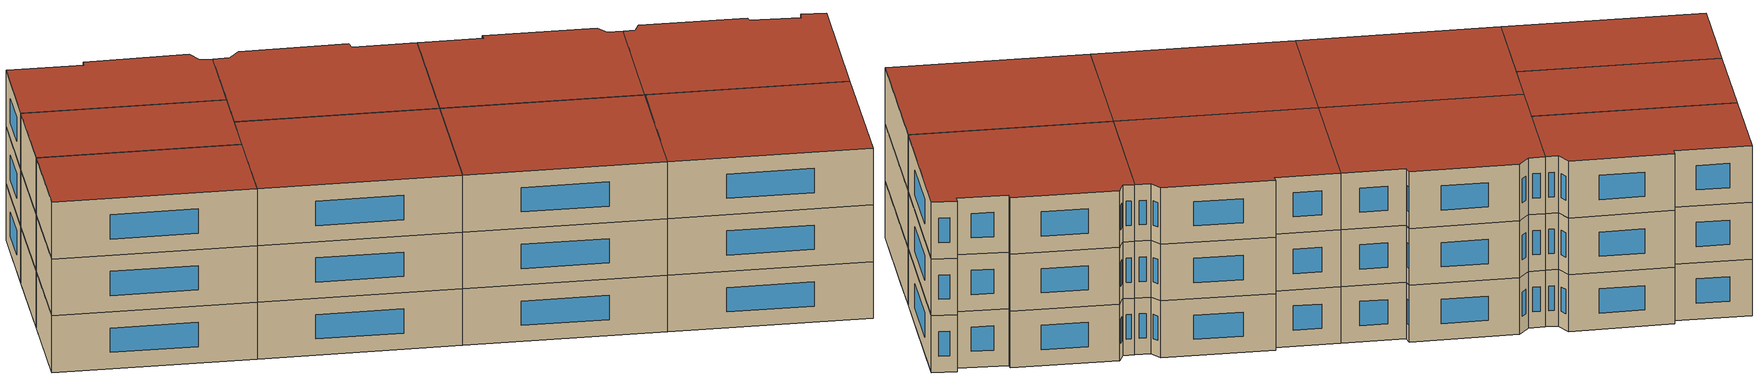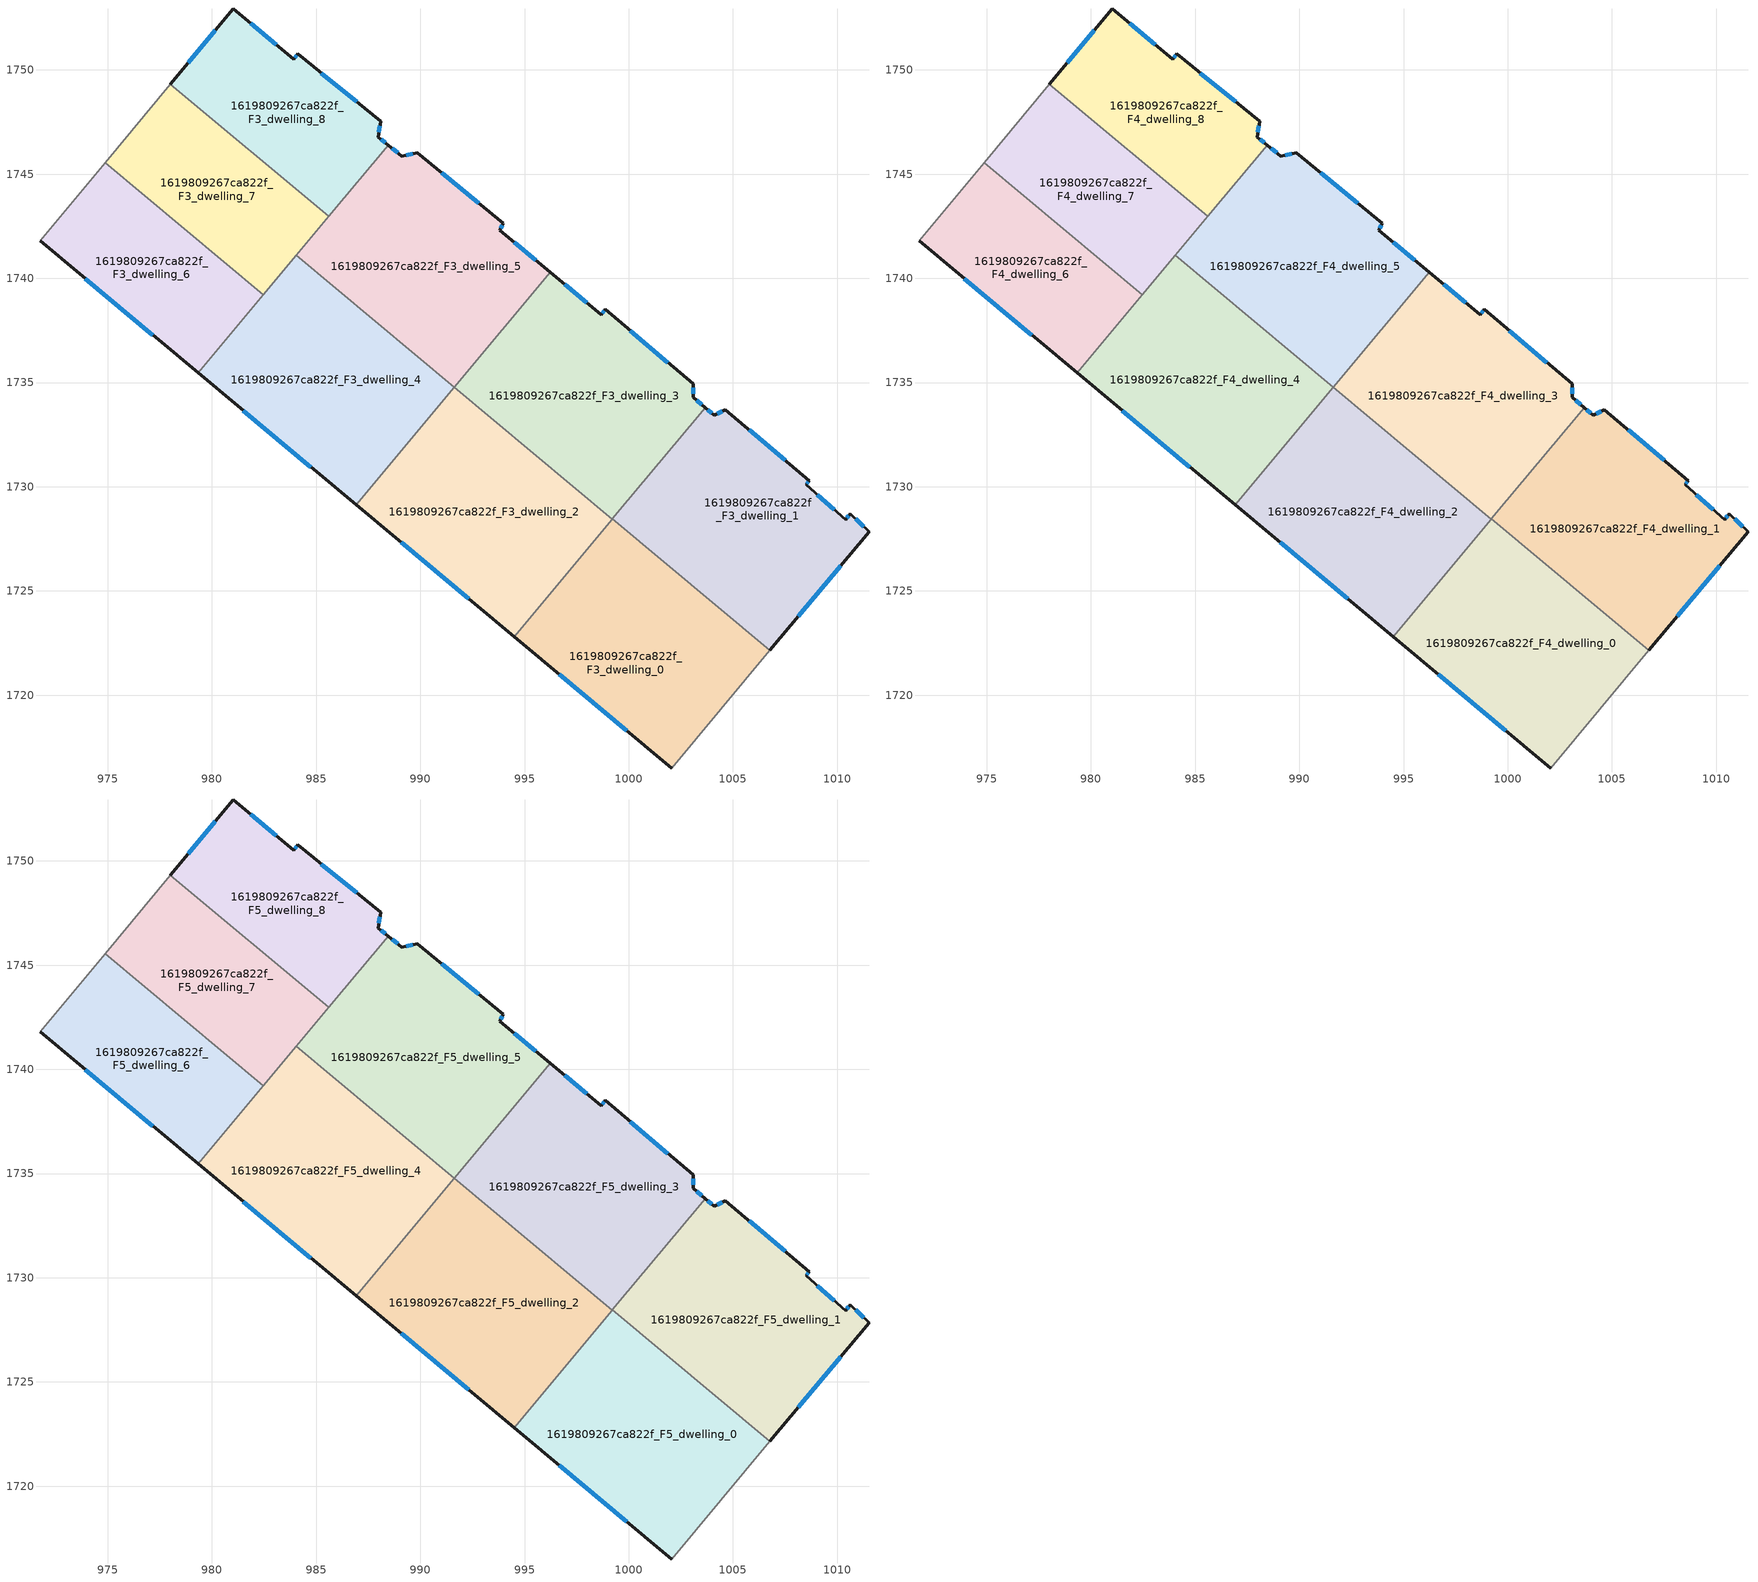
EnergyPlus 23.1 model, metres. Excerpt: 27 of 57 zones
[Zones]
1619809267ca822f_F3_dwelling_0
 floor to 1619809267ca822f_F2_dwelling_0 (EU_floor_Construction): 1005.21,1720.26 1002.07,1716.5 994.5,1722.81 997.64,1726.58 z9
 floor to 1619809267ca822f_F2_dwelling_1 (EU_floor_Construction): 1006.78,1722.15 1005.21,1720.26 997.64,1726.58 999.22,1728.46 z9
 wall outside (EU_wall_Construction): 994.5,1722.81 1002.07,1716.5 z9:12
 wall to 1619809267ca822f_F3_dwelling_1 (EU_wall_Construction): 1006.78,1722.15 999.22,1728.46 z9:12
 wall adiabatic (EU_wall_Construction): 1002.07,1716.5 1006.78,1722.15 z9:12
 wall to 1619809267ca822f_F3_dwelling_2 (EU_wall_Construction): 999.2,1728.45 994.5,1722.81 z9:12
 wall to 1619809267ca822f_F3_dwelling_3 (EU_wall_Construction): 999.22,1728.46 999.2,1728.45 z9:12
 window (EU_Window_Construction): 996.66,1721.01 999.9,1718.3 z9.86:11.14
1619809267ca822f_F3_dwelling_1
 floor to 1619809267ca822f_F2_dwelling_1 (EU_floor_Construction): 1008.35,1724.03 1006.78,1722.15 999.22,1728.46 1000.79,1730.34 z9
 floor to 1619809267ca822f_F2_dwelling_2 (EU_floor_Construction): 1008.66,1730.3 1008.51,1730.1 1010.41,1728.42 1010.63,1728.7 1011.53,1727.85 1008.35,1724.03 1000.79,1730.34 1003.67,1733.8 1004.11,1733.43 1004.64,1733.7 z9
 wall outside (EU_wall_Construction): 1006.78,1722.15 1011.53,1727.85 1010.63,1728.7 1010.41,1728.42 1008.51,1730.1 1008.66,1730.3 1004.64,1733.7 1004.11,1733.43 1003.67,1733.8 z9:12
 wall to 1619809267ca822f_F3_dwelling_3 (EU_wall_Construction): 1003.67,1733.8 999.22,1728.46 z9:12
 window (EU_Window_Construction): 1009.86,1728.9 1009.05,1729.62 / 1010.57,1728.62 1010.47,1728.5 / 1011.27,1728.09 1010.89,1728.46 / 1008.14,1723.78 1010.17,1726.22 / 1003.98,1733.53 1003.79,1733.69 / 1004.48,1733.62 1004.26,1733.51 / 1007.51,1731.27 1005.79,1732.73 / 1008.55,1730.16 1008.62,1730.24 z9.86:11.14
1619809267ca822f_F3_dwelling_2
 floor to 1619809267ca822f_F2_dwelling_3 (EU_floor_Construction): 999.2,1728.45 994.5,1722.81 986.92,1729.14 991.62,1734.78 z9
 wall outside (EU_wall_Construction): 986.92,1729.14 994.5,1722.81 z9:12
 wall to 1619809267ca822f_F3_dwelling_3 (EU_wall_Construction): 999.2,1728.45 991.62,1734.78 z9:12
 wall to 1619809267ca822f_F3_dwelling_4 (EU_wall_Construction): 991.62,1734.78 986.92,1729.14 z9:12
 window (EU_Window_Construction): 989.08,1727.33 992.33,1724.62 z9.86:11.14
1619809267ca822f_F3_dwelling_3
 floor to 1619809267ca822f_F2_dwelling_4 (EU_floor_Construction): 998.86,1738.51 1003.09,1734.93 1003.09,1734.28 1003.67,1733.8 999.2,1728.45 991.62,1734.78 996.23,1740.3 998.69,1738.26 z9
 wall outside (EU_wall_Construction): 1003.67,1733.8 1003.09,1734.28 1003.09,1734.93 998.86,1738.51 998.69,1738.26 996.23,1740.3 z9:12
 wall to 1619809267ca822f_F3_dwelling_5 (EU_wall_Construction): 996.23,1740.3 991.62,1734.78 z9:12
 window (EU_Window_Construction): 1003.5,1733.94 1003.26,1734.14 / 997.99,1738.84 996.93,1739.72 / 998.82,1738.44 998.74,1738.33 / 1001.88,1735.95 1000.07,1737.49 / 1003.09,1734.47 1003.09,1734.75 z9.86:11.14
1619809267ca822f_F3_dwelling_4
 floor to 1619809267ca822f_F2_dwelling_5 (EU_floor_Construction): 991.62,1734.78 986.92,1729.14 979.34,1735.47 984.05,1741.11 z9
 wall outside (EU_wall_Construction): 979.34,1735.47 986.92,1729.14 z9:12
 wall to 1619809267ca822f_F3_dwelling_5 (EU_wall_Construction): 991.62,1734.78 984.05,1741.11 z9:12
 wall to 1619809267ca822f_F3_dwelling_6 (EU_wall_Construction): 982.47,1739.22 979.34,1735.47 z9:12
 wall to 1619809267ca822f_F3_dwelling_7 (EU_wall_Construction): 984.05,1741.11 982.47,1739.22 z9:12
 window (EU_Window_Construction): 981.5,1733.66 984.75,1730.95 z9.86:11.14
1619809267ca822f_F3_dwelling_5
 floor to 1619809267ca822f_F2_dwelling_6 (EU_floor_Construction): 993.97,1742.65 993.81,1742.3 996.23,1740.3 991.62,1734.78 984.05,1741.11 988.46,1746.39 989.11,1745.87 989.86,1746.02 z9
 wall outside (EU_wall_Construction): 996.23,1740.3 993.81,1742.3 993.97,1742.65 989.86,1746.02 989.11,1745.87 988.46,1746.39 z9:12
 wall to 1619809267ca822f_F3_dwelling_8 (EU_wall_Construction): 988.46,1746.39 985.6,1742.97 z9:12
 wall to 1619809267ca822f_F3_dwelling_7 (EU_wall_Construction): 985.6,1742.97 984.05,1741.11 z9:12
 window (EU_Window_Construction): 995.54,1740.87 994.5,1741.73 / 988.92,1746.02 988.64,1746.24 / 989.65,1745.98 989.32,1745.91 / 992.8,1743.62 991.04,1745.06 / 993.86,1742.4 993.93,1742.55 z9.86:11.14
1619809267ca822f_F3_dwelling_6
 floor to 1619809267ca822f_F2_dwelling_7 (EU_floor_Construction): 982.47,1739.22 979.34,1735.47 971.75,1741.8 974.88,1745.56 z9
 wall outside (EU_wall_Construction): 971.75,1741.8 979.34,1735.47 z9:12
 wall to 1619809267ca822f_F3_dwelling_7 (EU_wall_Construction): 982.47,1739.22 974.88,1745.56 z9:12
 wall adiabatic (EU_wall_Construction): 974.88,1745.56 971.75,1741.8 z9:12
 window (EU_Window_Construction): 973.92,1739.99 977.17,1737.28 z9.86:11.14
1619809267ca822f_F3_dwelling_7
 floor to 1619809267ca822f_F2_dwelling_8 (EU_floor_Construction): 985.6,1742.97 982.47,1739.22 974.88,1745.56 978.01,1749.31 z9
 wall to 1619809267ca822f_F3_dwelling_8 (EU_wall_Construction): 985.6,1742.97 978.01,1749.31 z9:12
 wall adiabatic (EU_wall_Construction): 978.01,1749.31 974.88,1745.56 z9:12
1619809267ca822f_F3_dwelling_8
 floor to 1619809267ca822f_F2_dwelling_9 (EU_floor_Construction): 984.11,1750.78 988.09,1747.55 987.98,1746.78 988.46,1746.39 985.6,1742.97 978.01,1749.31 981.03,1752.94 983.92,1750.52 z9
 wall outside (EU_wall_Construction): 988.46,1746.39 987.98,1746.78 988.09,1747.55 984.11,1750.78 983.92,1750.52 981.03,1752.94 978.01,1749.31 z9:12
 window (EU_Window_Construction): 980.17,1751.9 978.87,1750.35 / 983.09,1751.21 981.86,1752.24 / 984.06,1750.7 983.97,1750.59 / 986.96,1748.47 985.25,1749.86 / 988.01,1747 988.06,1747.33 / 988.32,1746.5 988.12,1746.67 z9.86:11.14
1619809267ca822f_F4_dwelling_0
 floor to 1619809267ca822f_F3_dwelling_0 (EU_floor_Construction): 1006.78,1722.15 1002.07,1716.5 994.5,1722.81 999.22,1728.46 z12
 wall outside (EU_wall_Construction): 994.5,1722.81 1002.07,1716.5 z12:15
 wall to 1619809267ca822f_F4_dwelling_1 (EU_wall_Construction): 1006.78,1722.15 999.22,1728.46 z12:15
 wall adiabatic (EU_wall_Construction): 1002.07,1716.5 1006.78,1722.15 z12:15
 wall to 1619809267ca822f_F4_dwelling_2 (EU_wall_Construction): 999.2,1728.45 994.5,1722.81 z12:15
 wall to 1619809267ca822f_F4_dwelling_3 (EU_wall_Construction): 999.22,1728.46 999.2,1728.45 z12:15
 window (EU_Window_Construction): 996.66,1721.01 999.9,1718.3 z12.86:14.14
1619809267ca822f_F4_dwelling_1
 floor to 1619809267ca822f_F3_dwelling_1 (EU_floor_Construction): 1008.66,1730.3 1008.51,1730.1 1010.41,1728.42 1010.63,1728.7 1011.53,1727.85 1006.78,1722.15 999.22,1728.46 1003.67,1733.8 1004.11,1733.43 1004.64,1733.7 z12
 wall outside (EU_wall_Construction): 1006.78,1722.15 1011.53,1727.85 1010.63,1728.7 1010.41,1728.42 1008.51,1730.1 1008.66,1730.3 1004.64,1733.7 1004.11,1733.43 1003.67,1733.8 z12:15
 wall to 1619809267ca822f_F4_dwelling_3 (EU_wall_Construction): 1003.67,1733.8 999.22,1728.46 z12:15
 window (EU_Window_Construction): 1009.86,1728.9 1009.05,1729.62 / 1010.57,1728.62 1010.47,1728.5 / 1011.27,1728.09 1010.89,1728.46 / 1008.14,1723.78 1010.17,1726.22 / 1003.98,1733.53 1003.79,1733.69 / 1004.48,1733.62 1004.26,1733.51 / 1007.51,1731.27 1005.79,1732.73 / 1008.55,1730.16 1008.62,1730.24 z12.86:14.14
1619809267ca822f_F4_dwelling_2
 floor to 1619809267ca822f_F3_dwelling_2 (EU_floor_Construction): 999.2,1728.45 994.5,1722.81 986.92,1729.14 991.62,1734.78 z12
 wall outside (EU_wall_Construction): 986.92,1729.14 994.5,1722.81 z12:15
 wall to 1619809267ca822f_F4_dwelling_3 (EU_wall_Construction): 999.2,1728.45 991.62,1734.78 z12:15
 wall to 1619809267ca822f_F4_dwelling_4 (EU_wall_Construction): 991.62,1734.78 986.92,1729.14 z12:15
 window (EU_Window_Construction): 989.08,1727.33 992.33,1724.62 z12.86:14.14
1619809267ca822f_F4_dwelling_3
 floor to 1619809267ca822f_F3_dwelling_3 (EU_floor_Construction): 998.86,1738.51 1003.09,1734.93 1003.09,1734.28 1003.67,1733.8 999.2,1728.45 991.62,1734.78 996.23,1740.3 998.69,1738.26 z12
 wall outside (EU_wall_Construction): 1003.67,1733.8 1003.09,1734.28 1003.09,1734.93 998.86,1738.51 998.69,1738.26 996.23,1740.3 z12:15
 wall to 1619809267ca822f_F4_dwelling_5 (EU_wall_Construction): 996.23,1740.3 991.62,1734.78 z12:15
 window (EU_Window_Construction): 1003.5,1733.94 1003.26,1734.14 / 997.99,1738.84 996.93,1739.72 / 998.82,1738.44 998.74,1738.33 / 1001.88,1735.95 1000.07,1737.49 / 1003.09,1734.47 1003.09,1734.75 z12.86:14.14
1619809267ca822f_F4_dwelling_4
 floor to 1619809267ca822f_F3_dwelling_4 (EU_floor_Construction): 991.62,1734.78 986.92,1729.14 979.34,1735.47 984.05,1741.11 z12
 wall outside (EU_wall_Construction): 979.34,1735.47 986.92,1729.14 z12:15
 wall to 1619809267ca822f_F4_dwelling_5 (EU_wall_Construction): 991.62,1734.78 984.05,1741.11 z12:15
 wall to 1619809267ca822f_F4_dwelling_6 (EU_wall_Construction): 982.47,1739.22 979.34,1735.47 z12:15
 wall to 1619809267ca822f_F4_dwelling_7 (EU_wall_Construction): 984.05,1741.11 982.47,1739.22 z12:15
 window (EU_Window_Construction): 981.5,1733.66 984.75,1730.95 z12.86:14.14
1619809267ca822f_F4_dwelling_5
 floor to 1619809267ca822f_F3_dwelling_5 (EU_floor_Construction): 993.97,1742.65 993.81,1742.3 996.23,1740.3 991.62,1734.78 984.05,1741.11 988.46,1746.39 989.11,1745.87 989.86,1746.02 z12
 wall outside (EU_wall_Construction): 996.23,1740.3 993.81,1742.3 993.97,1742.65 989.86,1746.02 989.11,1745.87 988.46,1746.39 z12:15
 wall to 1619809267ca822f_F4_dwelling_8 (EU_wall_Construction): 988.46,1746.39 985.6,1742.97 z12:15
 wall to 1619809267ca822f_F4_dwelling_7 (EU_wall_Construction): 985.6,1742.97 984.05,1741.11 z12:15
 window (EU_Window_Construction): 995.54,1740.87 994.5,1741.73 / 988.92,1746.02 988.64,1746.24 / 989.65,1745.98 989.32,1745.91 / 992.8,1743.62 991.04,1745.06 / 993.86,1742.4 993.93,1742.55 z12.86:14.14
1619809267ca822f_F4_dwelling_6
 floor to 1619809267ca822f_F3_dwelling_6 (EU_floor_Construction): 982.47,1739.22 979.34,1735.47 971.75,1741.8 974.88,1745.56 z12
 wall outside (EU_wall_Construction): 971.75,1741.8 979.34,1735.47 z12:15
 wall to 1619809267ca822f_F4_dwelling_7 (EU_wall_Construction): 982.47,1739.22 974.88,1745.56 z12:15
 wall adiabatic (EU_wall_Construction): 974.88,1745.56 971.75,1741.8 z12:15
 window (EU_Window_Construction): 973.92,1739.99 977.17,1737.28 z12.86:14.14
1619809267ca822f_F4_dwelling_7
 floor to 1619809267ca822f_F3_dwelling_7 (EU_floor_Construction): 985.6,1742.97 982.47,1739.22 974.88,1745.56 978.01,1749.31 z12
 wall to 1619809267ca822f_F4_dwelling_8 (EU_wall_Construction): 985.6,1742.97 978.01,1749.31 z12:15
 wall adiabatic (EU_wall_Construction): 978.01,1749.31 974.88,1745.56 z12:15
1619809267ca822f_F4_dwelling_8
 floor to 1619809267ca822f_F3_dwelling_8 (EU_floor_Construction): 984.11,1750.78 988.09,1747.55 987.98,1746.78 988.46,1746.39 985.6,1742.97 978.01,1749.31 981.03,1752.94 983.92,1750.52 z12
 wall outside (EU_wall_Construction): 988.46,1746.39 987.98,1746.78 988.09,1747.55 984.11,1750.78 983.92,1750.52 981.03,1752.94 978.01,1749.31 z12:15
 window (EU_Window_Construction): 980.17,1751.9 978.87,1750.35 / 983.09,1751.21 981.86,1752.24 / 984.06,1750.7 983.97,1750.59 / 986.96,1748.47 985.25,1749.86 / 988.01,1747 988.06,1747.33 / 988.32,1746.5 988.12,1746.67 z12.86:14.14
1619809267ca822f_F5_dwelling_0
 floor to 1619809267ca822f_F4_dwelling_0 (EU_floor_Construction): 1006.78,1722.15 1002.07,1716.5 994.5,1722.81 999.22,1728.46 z15
 wall outside (EU_wall_Construction): 994.5,1722.81 1002.07,1716.5 z15:18
 wall to 1619809267ca822f_F5_dwelling_1 (EU_wall_Construction): 1006.78,1722.15 999.22,1728.46 z15:18
 wall adiabatic (EU_wall_Construction): 1002.07,1716.5 1006.78,1722.15 z15:18
 wall to 1619809267ca822f_F5_dwelling_2 (EU_wall_Construction): 999.2,1728.45 994.5,1722.81 z15:18
 wall to 1619809267ca822f_F5_dwelling_3 (EU_wall_Construction): 999.22,1728.46 999.2,1728.45 z15:18
 window (EU_Window_Construction): 996.66,1721.01 999.9,1718.3 z15.86:17.14
 roof outside (EU_roof_Construction): 1002.07,1716.5 1006.78,1722.15 999.22,1728.46 994.5,1722.81 z18
1619809267ca822f_F5_dwelling_1
 floor to 1619809267ca822f_F4_dwelling_1 (EU_floor_Construction): 1008.66,1730.3 1008.51,1730.1 1010.41,1728.42 1010.63,1728.7 1011.53,1727.85 1006.78,1722.15 999.22,1728.46 1003.67,1733.8 1004.11,1733.43 1004.64,1733.7 z15
 wall outside (EU_wall_Construction): 1006.78,1722.15 1011.53,1727.85 1010.63,1728.7 1010.41,1728.42 1008.51,1730.1 1008.66,1730.3 1004.64,1733.7 1004.11,1733.43 1003.67,1733.8 z15:18
 wall to 1619809267ca822f_F5_dwelling_3 (EU_wall_Construction): 1003.67,1733.8 999.22,1728.46 z15:18
 window (EU_Window_Construction): 1009.86,1728.9 1009.05,1729.62 / 1010.57,1728.62 1010.47,1728.5 / 1011.27,1728.09 1010.89,1728.46 / 1008.14,1723.78 1010.17,1726.22 / 1003.98,1733.53 1003.79,1733.69 / 1004.48,1733.62 1004.26,1733.51 / 1007.51,1731.27 1005.79,1732.73 / 1008.55,1730.16 1008.62,1730.24 z15.86:17.14
 roof outside (EU_roof_Construction): 1006.78,1722.15 1011.53,1727.85 1010.63,1728.7 1010.41,1728.42 1008.51,1730.1 1008.66,1730.3 1004.64,1733.7 1004.11,1733.43 1003.67,1733.8 999.22,1728.46 z18
1619809267ca822f_F5_dwelling_2
 floor to 1619809267ca822f_F4_dwelling_2 (EU_floor_Construction): 999.2,1728.45 994.5,1722.81 986.92,1729.14 991.62,1734.78 z15
 wall outside (EU_wall_Construction): 986.92,1729.14 994.5,1722.81 z15:18
 wall to 1619809267ca822f_F5_dwelling_3 (EU_wall_Construction): 999.2,1728.45 991.62,1734.78 z15:18
 wall to 1619809267ca822f_F5_dwelling_4 (EU_wall_Construction): 991.62,1734.78 986.92,1729.14 z15:18
 window (EU_Window_Construction): 989.08,1727.33 992.33,1724.62 z15.86:17.14
 roof outside (EU_roof_Construction): 994.5,1722.81 999.2,1728.45 991.62,1734.78 986.92,1729.14 z18
1619809267ca822f_F5_dwelling_3
 floor to 1619809267ca822f_F4_dwelling_3 (EU_floor_Construction): 998.86,1738.51 1003.09,1734.93 1003.09,1734.28 1003.67,1733.8 999.2,1728.45 991.62,1734.78 996.23,1740.3 998.69,1738.26 z15
 wall outside (EU_wall_Construction): 1003.67,1733.8 1003.09,1734.28 1003.09,1734.93 998.86,1738.51 998.69,1738.26 996.23,1740.3 z15:18
 wall to 1619809267ca822f_F5_dwelling_5 (EU_wall_Construction): 996.23,1740.3 991.62,1734.78 z15:18
 window (EU_Window_Construction): 1003.5,1733.94 1003.26,1734.14 / 997.99,1738.84 996.93,1739.72 / 998.82,1738.44 998.74,1738.33 / 1001.88,1735.95 1000.07,1737.49 / 1003.09,1734.47 1003.09,1734.75 z15.86:17.14
 roof outside (EU_roof_Construction): 999.2,1728.45 1003.67,1733.8 1003.09,1734.28 1003.09,1734.93 998.86,1738.51 998.69,1738.26 996.23,1740.3 991.62,1734.78 z18
1619809267ca822f_F5_dwelling_4
 floor to 1619809267ca822f_F4_dwelling_4 (EU_floor_Construction): 991.62,1734.78 986.92,1729.14 979.34,1735.47 984.05,1741.11 z15
 wall outside (EU_wall_Construction): 979.34,1735.47 986.92,1729.14 z15:18
 wall to 1619809267ca822f_F5_dwelling_5 (EU_wall_Construction): 991.62,1734.78 984.05,1741.11 z15:18
 wall to 1619809267ca822f_F5_dwelling_6 (EU_wall_Construction): 982.47,1739.22 979.34,1735.47 z15:18
 wall to 1619809267ca822f_F5_dwelling_7 (EU_wall_Construction): 984.05,1741.11 982.47,1739.22 z15:18
 window (EU_Window_Construction): 981.5,1733.66 984.75,1730.95 z15.86:17.14
 roof outside (EU_roof_Construction): 986.92,1729.14 991.62,1734.78 984.05,1741.11 979.34,1735.47 z18
1619809267ca822f_F5_dwelling_5
 floor to 1619809267ca822f_F4_dwelling_5 (EU_floor_Construction): 993.97,1742.65 993.81,1742.3 996.23,1740.3 991.62,1734.78 984.05,1741.11 988.46,1746.39 989.11,1745.87 989.86,1746.02 z15
 wall outside (EU_wall_Construction): 996.23,1740.3 993.81,1742.3 993.97,1742.65 989.86,1746.02 989.11,1745.87 988.46,1746.39 z15:18
 wall to 1619809267ca822f_F5_dwelling_8 (EU_wall_Construction): 988.46,1746.39 985.6,1742.97 z15:18
 wall to 1619809267ca822f_F5_dwelling_7 (EU_wall_Construction): 985.6,1742.97 984.05,1741.11 z15:18
 window (EU_Window_Construction): 995.54,1740.87 994.5,1741.73 / 988.92,1746.02 988.64,1746.24 / 989.65,1745.98 989.32,1745.91 / 992.8,1743.62 991.04,1745.06 / 993.86,1742.4 993.93,1742.55 z15.86:17.14
 roof outside (EU_roof_Construction): 991.62,1734.78 996.23,1740.3 993.81,1742.3 993.97,1742.65 989.86,1746.02 989.11,1745.87 988.46,1746.39 984.05,1741.11 z18
1619809267ca822f_F5_dwelling_6
 floor to 1619809267ca822f_F4_dwelling_6 (EU_floor_Construction): 982.47,1739.22 979.34,1735.47 971.75,1741.8 974.88,1745.56 z15
 wall outside (EU_wall_Construction): 971.75,1741.8 979.34,1735.47 z15:18
 wall to 1619809267ca822f_F5_dwelling_7 (EU_wall_Construction): 982.47,1739.22 974.88,1745.56 z15:18
 wall adiabatic (EU_wall_Construction): 974.88,1745.56 971.75,1741.8 z15:18
 window (EU_Window_Construction): 973.92,1739.99 977.17,1737.28 z15.86:17.14
 roof outside (EU_roof_Construction): 979.34,1735.47 982.47,1739.22 974.88,1745.56 971.75,1741.8 z18
1619809267ca822f_F5_dwelling_7
 floor to 1619809267ca822f_F4_dwelling_7 (EU_floor_Construction): 985.6,1742.97 982.47,1739.22 974.88,1745.56 978.01,1749.31 z15
 wall to 1619809267ca822f_F5_dwelling_8 (EU_wall_Construction): 985.6,1742.97 978.01,1749.31 z15:18
 wall adiabatic (EU_wall_Construction): 978.01,1749.31 974.88,1745.56 z15:18
 roof outside (EU_roof_Construction): 982.47,1739.22 985.6,1742.97 978.01,1749.31 974.88,1745.56 z18
1619809267ca822f_F5_dwelling_8
 floor to 1619809267ca822f_F4_dwelling_8 (EU_floor_Construction): 984.11,1750.78 988.09,1747.55 987.98,1746.78 988.46,1746.39 985.6,1742.97 978.01,1749.31 981.03,1752.94 983.92,1750.52 z15
 wall outside (EU_wall_Construction): 988.46,1746.39 987.98,1746.78 988.09,1747.55 984.11,1750.78 983.92,1750.52 981.03,1752.94 978.01,1749.31 z15:18
 window (EU_Window_Construction): 980.17,1751.9 978.87,1750.35 / 983.09,1751.21 981.86,1752.24 / 984.06,1750.7 983.97,1750.59 / 986.96,1748.47 985.25,1749.86 / 988.01,1747 988.06,1747.33 / 988.32,1746.5 988.12,1746.67 z15.86:17.14
 roof outside (EU_roof_Construction): 985.6,1742.97 988.46,1746.39 987.98,1746.78 988.09,1747.55 984.11,1750.78 983.92,1750.52 981.03,1752.94 978.01,1749.31 z18
[Building]
EU S2 Campaign: North Axis=0; Terrain=City; Solar Distribution=FullExterior
[Site:Location]
Helsinki-Vantaa.AP: Latitude=60.317; Longitude=24.963; Time Zone=2; Elevation=54.6
[SizingPeriod:WeatherFileDays]
AnnualSizingPeriod: Begin Month=1; Begin Day of Month=1; End Month=12; End Day of Month=31; Day of Week for Start Day=Monday; Use Weather File Daylight Saving Period=No; Use Weather File Rain and Snow Indicators=No
[MATERIAL]
EU_InternalMass_Material: Roughness=MediumRough; Thickness=0.1; Conductivity=1; Density=1800; Specific Heat=900; Thermal Absorptance=0.9; Solar Absorptance=0.7; Visible Absorptance=0.7
[MATERIAL:NOMASS] Roughness=MediumRough; Thermal Absorptance=0.9; Solar Absorptance=0.7; Visible Absorptance=0.7
Name | Thermal Resistance
EU_wall_NoMass | 1.10183
EU_roof_NoMass; EU_floor_NoMass | 1.70606
[WINDOWMATERIAL:SIMPLEGLAZINGSYSTEM]
EU_Window_SimpleGlazing: UFactor=3.11035; Solar Heat Gain Coefficient=0.8; Visible Transmittance=0.8
[CONSTRUCTION]
EU_wall_Construction: EU_wall_NoMass
EU_roof_Construction: EU_roof_NoMass
EU_floor_Construction: EU_floor_NoMass
EU_Window_Construction: EU_Window_SimpleGlazing
EU_InternalMass_Construction: EU_InternalMass_Material
[ZONE] Type=1; Multiplier=1; Ceiling Height=autocalculate; Floor Area=autocalculate; Part of Total Floor Area=Yes
Name | Volume
1619809267ca822f_F3_dwelling_0; 1619809267ca822f_F4_dwelling_0; 1619809267ca822f_F5_dwelling_0 | 217.56
1619809267ca822f_F3_dwelling_1; 1619809267ca822f_F4_dwelling_1; 1619809267ca822f_F5_dwelling_1 | 217.552
1619809267ca822f_F3_dwelling_2; 1619809267ca822f_F4_dwelling_2; 1619809267ca822f_F5_dwelling_2 | 217.553
1619809267ca822f_F3_dwelling_3; 1619809267ca822f_F4_dwelling_3; 1619809267ca822f_F5_dwelling_3 | 217.555
1619809267ca822f_F3_dwelling_4; 1619809267ca822f_F4_dwelling_4; 1619809267ca822f_F5_dwelling_4 | 217.545
1619809267ca822f_F3_dwelling_5; 1619809267ca822f_F4_dwelling_5; 1619809267ca822f_F5_dwelling_5 | 217.557
1619809267ca822f_F3_dwelling_6; 1619809267ca822f_F4_dwelling_6; 1619809267ca822f_F5_dwelling_6 | 145.024
1619809267ca822f_F3_dwelling_7; 1619809267ca822f_F4_dwelling_7; 1619809267ca822f_F5_dwelling_7 | 145.044
1619809267ca822f_F3_dwelling_8; 1619809267ca822f_F4_dwelling_8; 1619809267ca822f_F5_dwelling_8 | 145.047
[INTERNALMASS] Construction=EU_InternalMass_Construction
Name | Zone or ZoneList | Surface Area
1619809267ca822f_F3_dwelling_0_EU_InternalMass | 1619809267ca822f_F3_dwelling_0 | 72.5202
1619809267ca822f_F3_dwelling_1_EU_InternalMass | 1619809267ca822f_F3_dwelling_1 | 72.5175
1619809267ca822f_F3_dwelling_2_EU_InternalMass | 1619809267ca822f_F3_dwelling_2 | 72.5177
1619809267ca822f_F3_dwelling_3_EU_InternalMass | 1619809267ca822f_F3_dwelling_3 | 72.5183
1619809267ca822f_F3_dwelling_4_EU_InternalMass | 1619809267ca822f_F3_dwelling_4 | 72.5148
1619809267ca822f_F3_dwelling_5_EU_InternalMass | 1619809267ca822f_F3_dwelling_5 | 72.5191
1619809267ca822f_F3_dwelling_6_EU_InternalMass | 1619809267ca822f_F3_dwelling_6 | 48.341
1619809267ca822f_F3_dwelling_7_EU_InternalMass | 1619809267ca822f_F3_dwelling_7 | 48.3484
1619809267ca822f_F3_dwelling_8_EU_InternalMass | 1619809267ca822f_F3_dwelling_8 | 48.3489
1619809267ca822f_F4_dwelling_0_EU_InternalMass | 1619809267ca822f_F4_dwelling_0 | 72.5202
1619809267ca822f_F4_dwelling_1_EU_InternalMass | 1619809267ca822f_F4_dwelling_1 | 72.5175
1619809267ca822f_F4_dwelling_2_EU_InternalMass | 1619809267ca822f_F4_dwelling_2 | 72.5177
1619809267ca822f_F4_dwelling_3_EU_InternalMass | 1619809267ca822f_F4_dwelling_3 | 72.5183
1619809267ca822f_F4_dwelling_4_EU_InternalMass | 1619809267ca822f_F4_dwelling_4 | 72.5148
1619809267ca822f_F4_dwelling_5_EU_InternalMass | 1619809267ca822f_F4_dwelling_5 | 72.5191
1619809267ca822f_F4_dwelling_6_EU_InternalMass | 1619809267ca822f_F4_dwelling_6 | 48.341
1619809267ca822f_F4_dwelling_7_EU_InternalMass | 1619809267ca822f_F4_dwelling_7 | 48.3484
1619809267ca822f_F4_dwelling_8_EU_InternalMass | 1619809267ca822f_F4_dwelling_8 | 48.3489
1619809267ca822f_F5_dwelling_0_EU_InternalMass | 1619809267ca822f_F5_dwelling_0 | 72.5202
1619809267ca822f_F5_dwelling_1_EU_InternalMass | 1619809267ca822f_F5_dwelling_1 | 72.5175
1619809267ca822f_F5_dwelling_2_EU_InternalMass | 1619809267ca822f_F5_dwelling_2 | 72.5177
1619809267ca822f_F5_dwelling_3_EU_InternalMass | 1619809267ca822f_F5_dwelling_3 | 72.5183
1619809267ca822f_F5_dwelling_4_EU_InternalMass | 1619809267ca822f_F5_dwelling_4 | 72.5148
1619809267ca822f_F5_dwelling_5_EU_InternalMass | 1619809267ca822f_F5_dwelling_5 | 72.5191
1619809267ca822f_F5_dwelling_6_EU_InternalMass | 1619809267ca822f_F5_dwelling_6 | 48.341
1619809267ca822f_F5_dwelling_7_EU_InternalMass | 1619809267ca822f_F5_dwelling_7 | 48.3484
1619809267ca822f_F5_dwelling_8_EU_InternalMass | 1619809267ca822f_F5_dwelling_8 | 48.3489
[OTHEREQUIPMENT] Fuel Type=Electricity; Design Level Calculation Method=Watts/Area; Power per Zone Floor Area=1; Fraction Latent=0; Fraction Radiant=0; Fraction Lost=0; Carbon Dioxide Generation Rate=0; EndUse Subcategory=EU_Step8_InternalGains
Name | Zone or ZoneList or Space or SpaceList | Schedule
EU_Step8_InternalGain_1619809267ca822f_F3_dwelling_0_f000 | 1619809267ca822f_F3_dwelling_0 | EU_Step8_GainSchedule_1619809267ca822f_F3_dwelling_0_f000
EU_Step8_InternalGain_1619809267ca822f_F3_dwelling_1_f000 | 1619809267ca822f_F3_dwelling_1 | EU_Step8_GainSchedule_1619809267ca822f_F3_dwelling_1_f000
EU_Step8_InternalGain_1619809267ca822f_F3_dwelling_2_f000 | 1619809267ca822f_F3_dwelling_2 | EU_Step8_GainSchedule_1619809267ca822f_F3_dwelling_2_f000
EU_Step8_InternalGain_1619809267ca822f_F3_dwelling_3_f000 | 1619809267ca822f_F3_dwelling_3 | EU_Step8_GainSchedule_1619809267ca822f_F3_dwelling_3_f000
EU_Step8_InternalGain_1619809267ca822f_F3_dwelling_4_f000 | 1619809267ca822f_F3_dwelling_4 | EU_Step8_GainSchedule_1619809267ca822f_F3_dwelling_4_f000
EU_Step8_InternalGain_1619809267ca822f_F3_dwelling_5_f000 | 1619809267ca822f_F3_dwelling_5 | EU_Step8_GainSchedule_1619809267ca822f_F3_dwelling_5_f000
EU_Step8_InternalGain_1619809267ca822f_F3_dwelling_6_f000 | 1619809267ca822f_F3_dwelling_6 | EU_Step8_GainSchedule_1619809267ca822f_F3_dwelling_6_f000
EU_Step8_InternalGain_1619809267ca822f_F3_dwelling_7_f000 | 1619809267ca822f_F3_dwelling_7 | EU_Step8_GainSchedule_1619809267ca822f_F3_dwelling_7_f000
EU_Step8_InternalGain_1619809267ca822f_F3_dwelling_8_f000 | 1619809267ca822f_F3_dwelling_8 | EU_Step8_GainSchedule_1619809267ca822f_F3_dwelling_8_f000
EU_Step8_InternalGain_1619809267ca822f_F4_dwelling_0_f000 | 1619809267ca822f_F4_dwelling_0 | EU_Step8_GainSchedule_1619809267ca822f_F4_dwelling_0_f000
EU_Step8_InternalGain_1619809267ca822f_F4_dwelling_1_f000 | 1619809267ca822f_F4_dwelling_1 | EU_Step8_GainSchedule_1619809267ca822f_F4_dwelling_1_f000
EU_Step8_InternalGain_1619809267ca822f_F4_dwelling_2_f000 | 1619809267ca822f_F4_dwelling_2 | EU_Step8_GainSchedule_1619809267ca822f_F4_dwelling_2_f000
EU_Step8_InternalGain_1619809267ca822f_F4_dwelling_3_f000 | 1619809267ca822f_F4_dwelling_3 | EU_Step8_GainSchedule_1619809267ca822f_F4_dwelling_3_f000
EU_Step8_InternalGain_1619809267ca822f_F4_dwelling_4_f000 | 1619809267ca822f_F4_dwelling_4 | EU_Step8_GainSchedule_1619809267ca822f_F4_dwelling_4_f000
EU_Step8_InternalGain_1619809267ca822f_F4_dwelling_5_f000 | 1619809267ca822f_F4_dwelling_5 | EU_Step8_GainSchedule_1619809267ca822f_F4_dwelling_5_f000
EU_Step8_InternalGain_1619809267ca822f_F4_dwelling_6_f000 | 1619809267ca822f_F4_dwelling_6 | EU_Step8_GainSchedule_1619809267ca822f_F4_dwelling_6_f000
EU_Step8_InternalGain_1619809267ca822f_F4_dwelling_7_f000 | 1619809267ca822f_F4_dwelling_7 | EU_Step8_GainSchedule_1619809267ca822f_F4_dwelling_7_f000
EU_Step8_InternalGain_1619809267ca822f_F4_dwelling_8_f000 | 1619809267ca822f_F4_dwelling_8 | EU_Step8_GainSchedule_1619809267ca822f_F4_dwelling_8_f000
EU_Step8_InternalGain_1619809267ca822f_F5_dwelling_0_f000 | 1619809267ca822f_F5_dwelling_0 | EU_Step8_GainSchedule_1619809267ca822f_F5_dwelling_0_f000
EU_Step8_InternalGain_1619809267ca822f_F5_dwelling_1_f000 | 1619809267ca822f_F5_dwelling_1 | EU_Step8_GainSchedule_1619809267ca822f_F5_dwelling_1_f000
EU_Step8_InternalGain_1619809267ca822f_F5_dwelling_2_f000 | 1619809267ca822f_F5_dwelling_2 | EU_Step8_GainSchedule_1619809267ca822f_F5_dwelling_2_f000
EU_Step8_InternalGain_1619809267ca822f_F5_dwelling_3_f000 | 1619809267ca822f_F5_dwelling_3 | EU_Step8_GainSchedule_1619809267ca822f_F5_dwelling_3_f000
EU_Step8_InternalGain_1619809267ca822f_F5_dwelling_4_f000 | 1619809267ca822f_F5_dwelling_4 | EU_Step8_GainSchedule_1619809267ca822f_F5_dwelling_4_f000
EU_Step8_InternalGain_1619809267ca822f_F5_dwelling_5_f000 | 1619809267ca822f_F5_dwelling_5 | EU_Step8_GainSchedule_1619809267ca822f_F5_dwelling_5_f000
EU_Step8_InternalGain_1619809267ca822f_F5_dwelling_6_f000 | 1619809267ca822f_F5_dwelling_6 | EU_Step8_GainSchedule_1619809267ca822f_F5_dwelling_6_f000
EU_Step8_InternalGain_1619809267ca822f_F5_dwelling_7_f000 | 1619809267ca822f_F5_dwelling_7 | EU_Step8_GainSchedule_1619809267ca822f_F5_dwelling_7_f000
EU_Step8_InternalGain_1619809267ca822f_F5_dwelling_8_f000 | 1619809267ca822f_F5_dwelling_8 | EU_Step8_GainSchedule_1619809267ca822f_F5_dwelling_8_f000
[ZONEVENTILATION:DESIGNFLOWRATE] Schedule=EU_AlwaysOn; Design Flow Rate Calculation Method=AirChanges/Hour; Air Changes per Hour=0.756316; Ventilation Type=Natural; Fan Pressure Rise=0; Fan Total Efficiency=1; Constant Term Coefficient=1; Temperature Term Coefficient=0; Velocity Term Coefficient=0; Velocity Squared Term Coefficient=0; Minimum Indoor Temperature=-100; Maximum Indoor Temperature=100; Delta Temperature=-100; Minimum Outdoor Temperature=-100; Maximum Outdoor Temperature=100; Maximum Wind Speed=40
Name | Zone or ZoneList or Space or SpaceList
EU_ConstantAir_1619809267ca822f_F3_dwelling_0 | 1619809267ca822f_F3_dwelling_0
EU_ConstantAir_1619809267ca822f_F3_dwelling_1 | 1619809267ca822f_F3_dwelling_1
EU_ConstantAir_1619809267ca822f_F3_dwelling_2 | 1619809267ca822f_F3_dwelling_2
EU_ConstantAir_1619809267ca822f_F3_dwelling_3 | 1619809267ca822f_F3_dwelling_3
EU_ConstantAir_1619809267ca822f_F3_dwelling_4 | 1619809267ca822f_F3_dwelling_4
EU_ConstantAir_1619809267ca822f_F3_dwelling_5 | 1619809267ca822f_F3_dwelling_5
EU_ConstantAir_1619809267ca822f_F3_dwelling_6 | 1619809267ca822f_F3_dwelling_6
EU_ConstantAir_1619809267ca822f_F3_dwelling_7 | 1619809267ca822f_F3_dwelling_7
EU_ConstantAir_1619809267ca822f_F3_dwelling_8 | 1619809267ca822f_F3_dwelling_8
EU_ConstantAir_1619809267ca822f_F4_dwelling_0 | 1619809267ca822f_F4_dwelling_0
EU_ConstantAir_1619809267ca822f_F4_dwelling_1 | 1619809267ca822f_F4_dwelling_1
EU_ConstantAir_1619809267ca822f_F4_dwelling_2 | 1619809267ca822f_F4_dwelling_2
EU_ConstantAir_1619809267ca822f_F4_dwelling_3 | 1619809267ca822f_F4_dwelling_3
EU_ConstantAir_1619809267ca822f_F4_dwelling_4 | 1619809267ca822f_F4_dwelling_4
EU_ConstantAir_1619809267ca822f_F4_dwelling_5 | 1619809267ca822f_F4_dwelling_5
EU_ConstantAir_1619809267ca822f_F4_dwelling_6 | 1619809267ca822f_F4_dwelling_6
EU_ConstantAir_1619809267ca822f_F4_dwelling_7 | 1619809267ca822f_F4_dwelling_7
EU_ConstantAir_1619809267ca822f_F4_dwelling_8 | 1619809267ca822f_F4_dwelling_8
EU_ConstantAir_1619809267ca822f_F5_dwelling_0 | 1619809267ca822f_F5_dwelling_0
EU_ConstantAir_1619809267ca822f_F5_dwelling_1 | 1619809267ca822f_F5_dwelling_1
EU_ConstantAir_1619809267ca822f_F5_dwelling_2 | 1619809267ca822f_F5_dwelling_2
EU_ConstantAir_1619809267ca822f_F5_dwelling_3 | 1619809267ca822f_F5_dwelling_3
EU_ConstantAir_1619809267ca822f_F5_dwelling_4 | 1619809267ca822f_F5_dwelling_4
EU_ConstantAir_1619809267ca822f_F5_dwelling_5 | 1619809267ca822f_F5_dwelling_5
EU_ConstantAir_1619809267ca822f_F5_dwelling_6 | 1619809267ca822f_F5_dwelling_6
EU_ConstantAir_1619809267ca822f_F5_dwelling_7 | 1619809267ca822f_F5_dwelling_7
EU_ConstantAir_1619809267ca822f_F5_dwelling_8 | 1619809267ca822f_F5_dwelling_8
[HVACTEMPLATE:THERMOSTAT] Constant Heating Setpoint=20; Constant Cooling Setpoint=50
EU_HeatOnly_1619809267ca822f_F2_dwelling_7; EU_HeatOnly_1619809267ca822f_F2_dwelling_8; EU_HeatOnly_1619809267ca822f_F2_dwelling_9; EU_HeatOnly_1619809267ca822f_F3_dwelling_0; EU_HeatOnly_1619809267ca822f_F3_dwelling_1; EU_HeatOnly_1619809267ca822f_F3_dwelling_2; EU_HeatOnly_1619809267ca822f_F3_dwelling_3; EU_HeatOnly_1619809267ca822f_F3_dwelling_4; EU_HeatOnly_1619809267ca822f_F3_dwelling_5; EU_HeatOnly_1619809267ca822f_F3_dwelling_6; EU_HeatOnly_1619809267ca822f_F3_dwelling_7; EU_HeatOnly_1619809267ca822f_F3_dwelling_8; EU_HeatOnly_1619809267ca822f_F4_dwelling_0; EU_HeatOnly_1619809267ca822f_F4_dwelling_1; EU_HeatOnly_1619809267ca822f_F4_dwelling_2; EU_HeatOnly_1619809267ca822f_F4_dwelling_3; EU_HeatOnly_1619809267ca822f_F4_dwelling_4; EU_HeatOnly_1619809267ca822f_F4_dwelling_5; EU_HeatOnly_1619809267ca822f_F4_dwelling_6; EU_HeatOnly_1619809267ca822f_F4_dwelling_7; EU_HeatOnly_1619809267ca822f_F4_dwelling_8; EU_HeatOnly_1619809267ca822f_F5_dwelling_0; EU_HeatOnly_1619809267ca822f_F5_dwelling_1; EU_HeatOnly_1619809267ca822f_F5_dwelling_2; EU_HeatOnly_1619809267ca822f_F5_dwelling_3; EU_HeatOnly_1619809267ca822f_F5_dwelling_4; EU_HeatOnly_1619809267ca822f_F5_dwelling_5; EU_HeatOnly_1619809267ca822f_F5_dwelling_6; EU_HeatOnly_1619809267ca822f_F5_dwelling_7; EU_HeatOnly_1619809267ca822f_F5_dwelling_8
[HVACTEMPLATE:ZONE:IDEALLOADSAIRSYSTEM] System Availability Schedule=EU_AlwaysOn; Maximum Heating Supply Air Temperature=50; Minimum Cooling Supply Air Temperature=13; Maximum Heating Supply Air Humidity Ratio=0.0156; Minimum Cooling Supply Air Humidity Ratio=0.0077; Heating Limit=NoLimit; Cooling Limit=NoLimit; Heating Availability Schedule=EU_AlwaysOn; Cooling Availability Schedule=EU_CoolingOff; Dehumidification Control Type=ConstantSensibleHeatRatio; Cooling Sensible Heat Ratio=0.7; Dehumidification Setpoint=60; Humidification Control Type=None; Humidification Setpoint=30; Outdoor Air Method=None; Outdoor Air Flow Rate per Person=0.00944; Outdoor Air Flow Rate per Zone Floor Area=0; Outdoor Air Flow Rate per Zone=0; Demand Controlled Ventilation Type=None; Outdoor Air Economizer Type=NoEconomizer; Heat Recovery Type=None; Sensible Heat Recovery Effectiveness=0.7; Latent Heat Recovery Effectiveness=0.65
Name | Template Thermostat
1619809267ca822f_F3_dwelling_0 | EU_HeatOnly_1619809267ca822f_F3_dwelling_0
1619809267ca822f_F3_dwelling_1 | EU_HeatOnly_1619809267ca822f_F3_dwelling_1
1619809267ca822f_F3_dwelling_2 | EU_HeatOnly_1619809267ca822f_F3_dwelling_2
1619809267ca822f_F3_dwelling_3 | EU_HeatOnly_1619809267ca822f_F3_dwelling_3
1619809267ca822f_F3_dwelling_4 | EU_HeatOnly_1619809267ca822f_F3_dwelling_4
1619809267ca822f_F3_dwelling_5 | EU_HeatOnly_1619809267ca822f_F3_dwelling_5
1619809267ca822f_F3_dwelling_6 | EU_HeatOnly_1619809267ca822f_F3_dwelling_6
1619809267ca822f_F3_dwelling_7 | EU_HeatOnly_1619809267ca822f_F3_dwelling_7
1619809267ca822f_F3_dwelling_8 | EU_HeatOnly_1619809267ca822f_F3_dwelling_8
1619809267ca822f_F4_dwelling_0 | EU_HeatOnly_1619809267ca822f_F4_dwelling_0
1619809267ca822f_F4_dwelling_1 | EU_HeatOnly_1619809267ca822f_F4_dwelling_1
1619809267ca822f_F4_dwelling_2 | EU_HeatOnly_1619809267ca822f_F4_dwelling_2
1619809267ca822f_F4_dwelling_3 | EU_HeatOnly_1619809267ca822f_F4_dwelling_3
1619809267ca822f_F4_dwelling_4 | EU_HeatOnly_1619809267ca822f_F4_dwelling_4
1619809267ca822f_F4_dwelling_5 | EU_HeatOnly_1619809267ca822f_F4_dwelling_5
1619809267ca822f_F4_dwelling_6 | EU_HeatOnly_1619809267ca822f_F4_dwelling_6
1619809267ca822f_F4_dwelling_7 | EU_HeatOnly_1619809267ca822f_F4_dwelling_7
1619809267ca822f_F4_dwelling_8 | EU_HeatOnly_1619809267ca822f_F4_dwelling_8
1619809267ca822f_F5_dwelling_0 | EU_HeatOnly_1619809267ca822f_F5_dwelling_0
1619809267ca822f_F5_dwelling_1 | EU_HeatOnly_1619809267ca822f_F5_dwelling_1
1619809267ca822f_F5_dwelling_2 | EU_HeatOnly_1619809267ca822f_F5_dwelling_2
1619809267ca822f_F5_dwelling_3 | EU_HeatOnly_1619809267ca822f_F5_dwelling_3
1619809267ca822f_F5_dwelling_4 | EU_HeatOnly_1619809267ca822f_F5_dwelling_4
1619809267ca822f_F5_dwelling_5 | EU_HeatOnly_1619809267ca822f_F5_dwelling_5
1619809267ca822f_F5_dwelling_6 | EU_HeatOnly_1619809267ca822f_F5_dwelling_6
1619809267ca822f_F5_dwelling_7 | EU_HeatOnly_1619809267ca822f_F5_dwelling_7
1619809267ca822f_F5_dwelling_8 | EU_HeatOnly_1619809267ca822f_F5_dwelling_8
[SIZING:ZONE] Zone Cooling Design Supply Air Temperature Input Method=SupplyAirTemperature; Zone Cooling Design Supply Air Temperature=13; Zone Heating Design Supply Air Temperature Input Method=SupplyAirTemperature; Zone Heating Design Supply Air Temperature=50; Zone Cooling Design Supply Air Humidity Ratio=0.008; Zone Heating Design Supply Air Humidity Ratio=0.008; Cooling Design Air Flow Method=DesignDay; Cooling Design Air Flow Rate=0; Cooling Minimum Air Flow per Zone Floor Area=0.000762; Cooling Minimum Air Flow=0; Cooling Minimum Air Flow Fraction=0.2; Heating Design Air Flow Method=DesignDay; Heating Design Air Flow Rate=0; Heating Maximum Air Flow per Zone Floor Area=0.002032; Heating Maximum Air Flow=0.141576; Heating Maximum Air Flow Fraction=0.3; Account for Dedicated Outdoor Air System=No; Dedicated Outdoor Air System Control Strategy=NeutralSupplyAir; Dedicated Outdoor Air Low Setpoint Temperature for Design=autosize; Dedicated Outdoor Air High Setpoint Temperature for Design=autosize; Zone Load Sizing Method=Sensible Load Only No Latent Load; Zone Latent Cooling Design Supply Air Humidity Ratio Input Method=HumidityRatioDifference; Zone Cooling Design Supply Air Humidity Ratio Difference=0.005; Zone Latent Heating Design Supply Air Humidity Ratio Input Method=HumidityRatioDifference; Zone Humidification Design Supply Air Humidity Ratio Difference=0.005
1619809267ca822f_F3_dwelling_0; 1619809267ca822f_F3_dwelling_1; 1619809267ca822f_F3_dwelling_2; 1619809267ca822f_F3_dwelling_3; 1619809267ca822f_F3_dwelling_4; 1619809267ca822f_F3_dwelling_5; 1619809267ca822f_F3_dwelling_6; 1619809267ca822f_F3_dwelling_7; 1619809267ca822f_F3_dwelling_8; 1619809267ca822f_F4_dwelling_0; 1619809267ca822f_F4_dwelling_1; 1619809267ca822f_F4_dwelling_2; 1619809267ca822f_F4_dwelling_3; 1619809267ca822f_F4_dwelling_4; 1619809267ca822f_F4_dwelling_5; 1619809267ca822f_F4_dwelling_6; 1619809267ca822f_F4_dwelling_7; 1619809267ca822f_F4_dwelling_8; 1619809267ca822f_F5_dwelling_0; 1619809267ca822f_F5_dwelling_1; 1619809267ca822f_F5_dwelling_2; 1619809267ca822f_F5_dwelling_3; 1619809267ca822f_F5_dwelling_4; 1619809267ca822f_F5_dwelling_5; 1619809267ca822f_F5_dwelling_6; 1619809267ca822f_F5_dwelling_7; 1619809267ca822f_F5_dwelling_8
[SCHEDULE:CONSTANT]
Name | Hourly Value
EU_AlwaysOn | 1
EU_CoolingOff | 0
[SCHEDULE:FILE] Column Number=1; Rows to Skip at Top=0; Number of Hours of Data=8760; Column Separator=Comma; Interpolate to Timestep=No; Minutes per Item=60; Adjust Schedule for Daylight Savings=Yes
Name | File
EU_Step8_GainSchedule_1619809267ca822f_F3_dwelling_0_f000 | ../../schedules/1619809267ca822f/1619809267ca822f_F3_dwelling_0_f000_gain.csv
EU_Step8_GainSchedule_1619809267ca822f_F3_dwelling_1_f000 | ../../schedules/1619809267ca822f/1619809267ca822f_F3_dwelling_1_f000_gain.csv
EU_Step8_GainSchedule_1619809267ca822f_F3_dwelling_2_f000 | ../../schedules/1619809267ca822f/1619809267ca822f_F3_dwelling_2_f000_gain.csv
EU_Step8_GainSchedule_1619809267ca822f_F3_dwelling_3_f000 | ../../schedules/1619809267ca822f/1619809267ca822f_F3_dwelling_3_f000_gain.csv
EU_Step8_GainSchedule_1619809267ca822f_F3_dwelling_4_f000 | ../../schedules/1619809267ca822f/1619809267ca822f_F3_dwelling_4_f000_gain.csv
EU_Step8_GainSchedule_1619809267ca822f_F3_dwelling_5_f000 | ../../schedules/1619809267ca822f/1619809267ca822f_F3_dwelling_5_f000_gain.csv
EU_Step8_GainSchedule_1619809267ca822f_F3_dwelling_6_f000 | ../../schedules/1619809267ca822f/1619809267ca822f_F3_dwelling_6_f000_gain.csv
EU_Step8_GainSchedule_1619809267ca822f_F3_dwelling_7_f000 | ../../schedules/1619809267ca822f/1619809267ca822f_F3_dwelling_7_f000_gain.csv
EU_Step8_GainSchedule_1619809267ca822f_F3_dwelling_8_f000 | ../../schedules/1619809267ca822f/1619809267ca822f_F3_dwelling_8_f000_gain.csv
EU_Step8_GainSchedule_1619809267ca822f_F4_dwelling_0_f000 | ../../schedules/1619809267ca822f/1619809267ca822f_F4_dwelling_0_f000_gain.csv
EU_Step8_GainSchedule_1619809267ca822f_F4_dwelling_1_f000 | ../../schedules/1619809267ca822f/1619809267ca822f_F4_dwelling_1_f000_gain.csv
EU_Step8_GainSchedule_1619809267ca822f_F4_dwelling_2_f000 | ../../schedules/1619809267ca822f/1619809267ca822f_F4_dwelling_2_f000_gain.csv
EU_Step8_GainSchedule_1619809267ca822f_F4_dwelling_3_f000 | ../../schedules/1619809267ca822f/1619809267ca822f_F4_dwelling_3_f000_gain.csv
EU_Step8_GainSchedule_1619809267ca822f_F4_dwelling_4_f000 | ../../schedules/1619809267ca822f/1619809267ca822f_F4_dwelling_4_f000_gain.csv
EU_Step8_GainSchedule_1619809267ca822f_F4_dwelling_5_f000 | ../../schedules/1619809267ca822f/1619809267ca822f_F4_dwelling_5_f000_gain.csv
EU_Step8_GainSchedule_1619809267ca822f_F4_dwelling_6_f000 | ../../schedules/1619809267ca822f/1619809267ca822f_F4_dwelling_6_f000_gain.csv
EU_Step8_GainSchedule_1619809267ca822f_F4_dwelling_7_f000 | ../../schedules/1619809267ca822f/1619809267ca822f_F4_dwelling_7_f000_gain.csv
EU_Step8_GainSchedule_1619809267ca822f_F4_dwelling_8_f000 | ../../schedules/1619809267ca822f/1619809267ca822f_F4_dwelling_8_f000_gain.csv
EU_Step8_GainSchedule_1619809267ca822f_F5_dwelling_0_f000 | ../../schedules/1619809267ca822f/1619809267ca822f_F5_dwelling_0_f000_gain.csv
EU_Step8_GainSchedule_1619809267ca822f_F5_dwelling_1_f000 | ../../schedules/1619809267ca822f/1619809267ca822f_F5_dwelling_1_f000_gain.csv
EU_Step8_GainSchedule_1619809267ca822f_F5_dwelling_2_f000 | ../../schedules/1619809267ca822f/1619809267ca822f_F5_dwelling_2_f000_gain.csv
EU_Step8_GainSchedule_1619809267ca822f_F5_dwelling_3_f000 | ../../schedules/1619809267ca822f/1619809267ca822f_F5_dwelling_3_f000_gain.csv
EU_Step8_GainSchedule_1619809267ca822f_F5_dwelling_4_f000 | ../../schedules/1619809267ca822f/1619809267ca822f_F5_dwelling_4_f000_gain.csv
EU_Step8_GainSchedule_1619809267ca822f_F5_dwelling_5_f000 | ../../schedules/1619809267ca822f/1619809267ca822f_F5_dwelling_5_f000_gain.csv
EU_Step8_GainSchedule_1619809267ca822f_F5_dwelling_6_f000 | ../../schedules/1619809267ca822f/1619809267ca822f_F5_dwelling_6_f000_gain.csv
EU_Step8_GainSchedule_1619809267ca822f_F5_dwelling_7_f000 | ../../schedules/1619809267ca822f/1619809267ca822f_F5_dwelling_7_f000_gain.csv
EU_Step8_GainSchedule_1619809267ca822f_F5_dwelling_8_f000 | ../../schedules/1619809267ca822f/1619809267ca822f_F5_dwelling_8_f000_gain.csv
